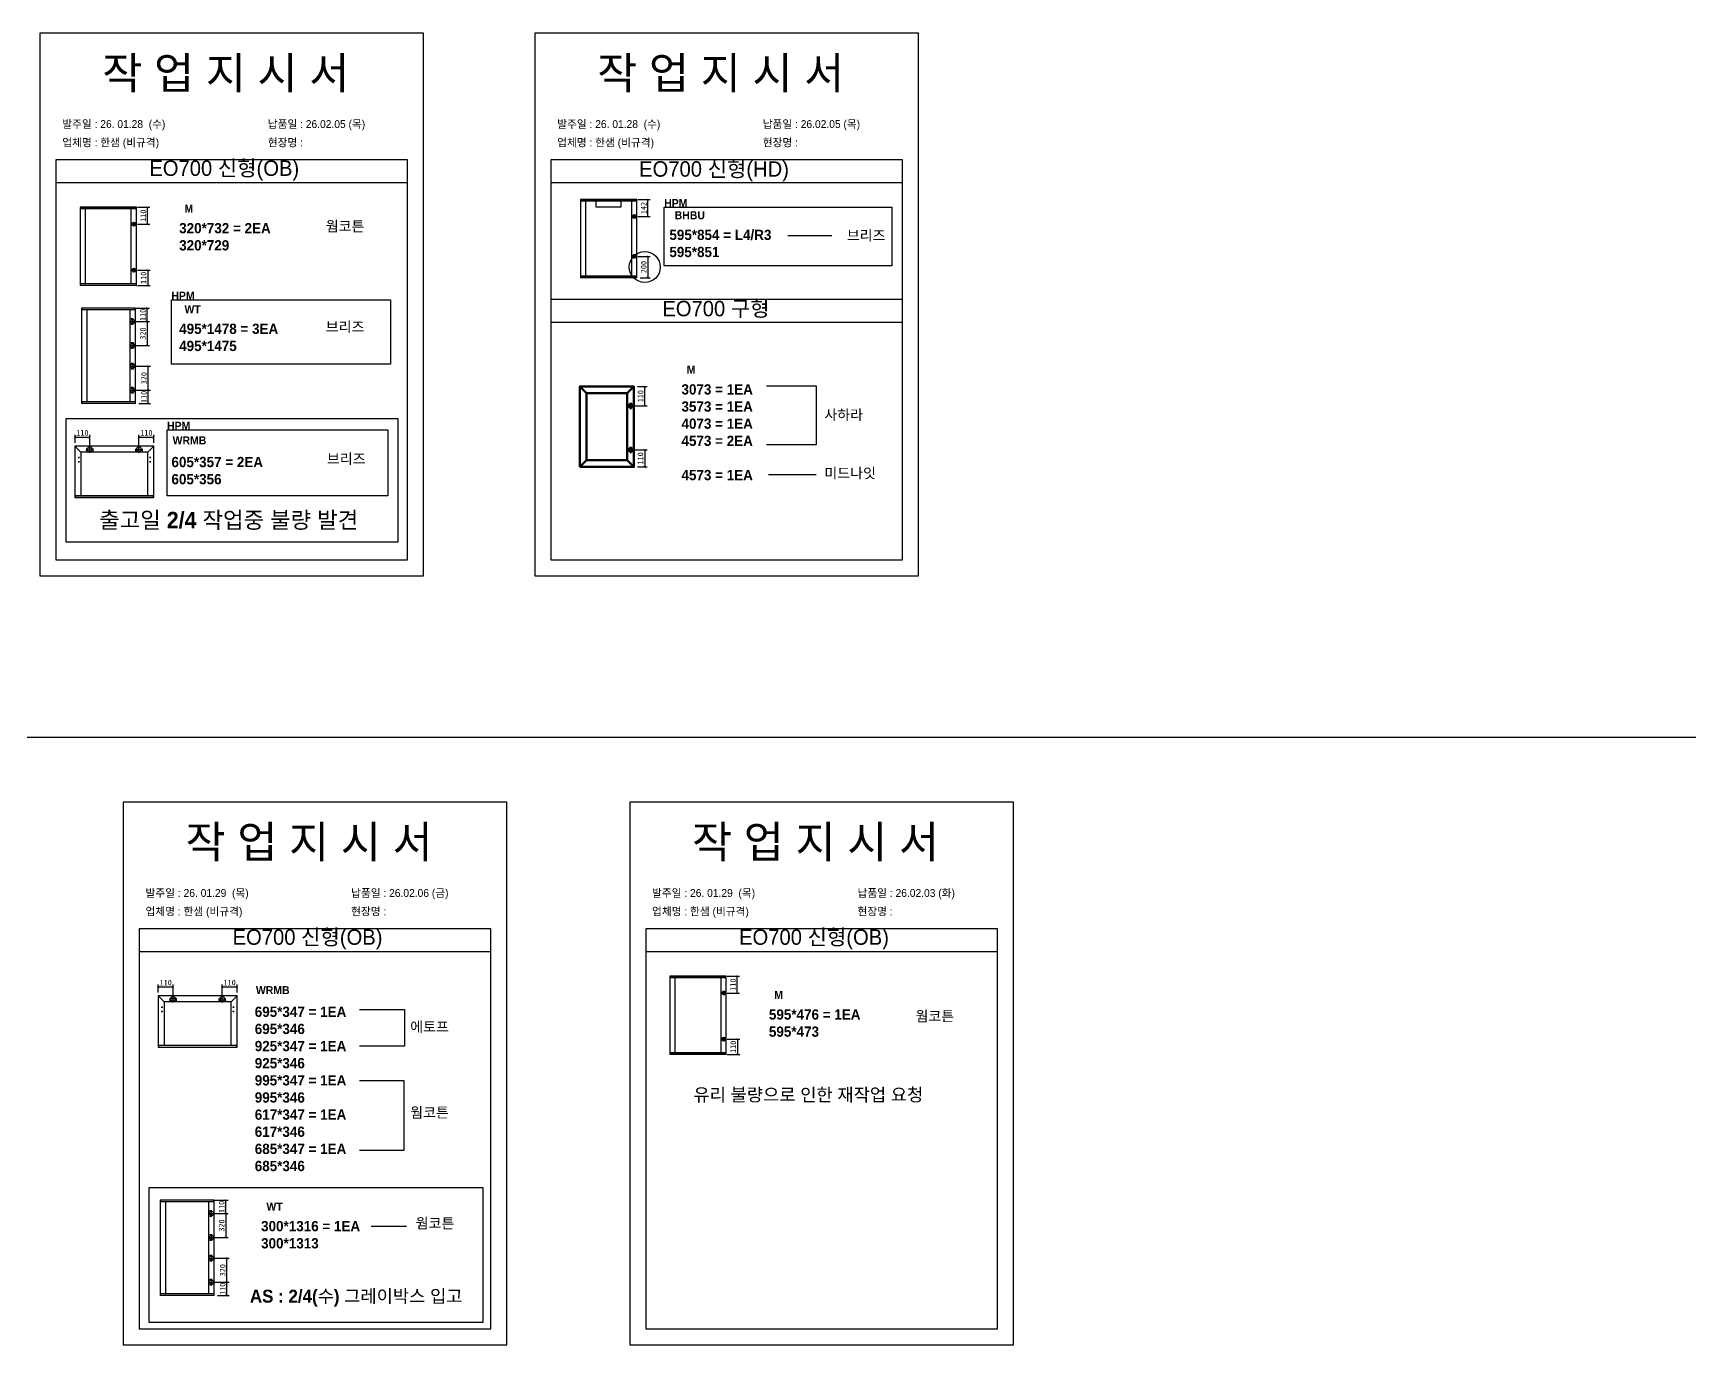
# Model space of a CAD drawing. Header units: millimetres. Extents: x -44117 to 256353, y -2095463 to 65325.
# Drawn here: x 112528 to 119783, y -670791 to -665049 of the extents above; entities that cross this region are included whole.
import ezdxf

# ---------------------------------------------------------------- set-up
doc = ezdxf.new("R2010")
doc.units = ezdxf.units.MM
doc.header["$LTSCALE"] = 10
doc.layers.add('Layer1', color=7, linetype='Continuous', lineweight=70)
doc.styles.add('MtX_Gulim', font='')
doc.styles.get('MtX_Gulim').set_extended_font_data('Gulim', bold=True)
doc.dimstyles.new('ISO-25', dxfattribs={"dimtxt": 2.5, "dimasz": 2.5, "dimexe": 1, "dimexo": 1, "dimtad": 1, "dimtxsty": 'Standard', "dimblk": 'ARCHTICK', "dimcen": 2.5, "dimadec": 0, "dimazin": 0, "dimtfac": 1, "dimtmove": 0, "dimatfit": 3, "dimfxl": 0, "dimarcsym": 0})

# ---------------------------------------------------------------- blocks, each defined once
blk = doc.blocks.new('_ArchTick')
at = {"color": 0, "linetype": 'ByBlock', "const_width": 0.15}
blk.add_lwpolyline([(-0.5, -0.5), (0.5, 0.5)], dxfattribs=at)
blk = doc.blocks.new('*D4671')
at = {"color": 0, "lineweight": -2}
for p, q in [((112984.6, -665811.5), (113039.2, -665811.5)), ((113029.2, -665885.1), (113029.2, -665811.5)), ((112984.6, -665885.1), (113039.2, -665885.1))]:
    blk.add_line(p, q, dxfattribs=at)
at = {"layer": 'Defpoints', "color": 0}
for p in [(112969.6, -665811.5), (113029.2, -665811.5), (112969.6, -665885.1)]:
    blk.add_point(p, dxfattribs=at)
at = {"color": 0, "lineweight": -2, "xscale": 10, "yscale": 10, "zscale": 10}
for p, rotation in [((113029.2, -665811.5), 90), ((113029.2, -665885.1), 270)]:
    blk.add_blockref('_ArchTick', p, dxfattribs=dict(at, rotation=rotation))
at = {"color": 0, "insert": (113010.4, -665848.3), "char_height": 25, "attachment_point": 5, "rotation": 90}
blk.add_mtext('110', dxfattribs=at)
blk = doc.blocks.new('*D4672')
at = {"color": 0, "lineweight": -2}
for p, q in [((112984.6, -666087), (113040.1, -666087)), ((113030.1, -666087), (113030.1, -666153.9)), ((112984.6, -666153.9), (113040.1, -666153.9))]:
    blk.add_line(p, q, dxfattribs=at)
at = {"layer": 'Defpoints', "color": 0}
for p in [(112969.6, -666087), (112969.6, -666153.9), (113030.1, -666153.9)]:
    blk.add_point(p, dxfattribs=at)
at = {"color": 0, "lineweight": -2, "xscale": 10, "yscale": 10, "zscale": 10}
for p, rotation in [((113030.1, -666087), 90), ((113030.1, -666153.9), 270)]:
    blk.add_blockref('_ArchTick', p, dxfattribs=dict(at, rotation=rotation))
at = {"color": 0, "insert": (113011.4, -666120.4), "char_height": 25, "attachment_point": 5, "rotation": 90}
blk.add_mtext('110', dxfattribs=at)
blk = doc.blocks.new('*D4673')
at = {"color": 0, "lineweight": -2}
for p, q in [((112979.7, -666253.6), (113037.6, -666253.6)), ((113027.6, -666311.5), (113027.6, -666253.6)), ((112979.7, -666311.5), (113037.6, -666311.5))]:
    blk.add_line(p, q, dxfattribs=at)
at = {"layer": 'Defpoints', "color": 0}
for p in [(112964.7, -666253.6), (113027.6, -666253.6), (112964.7, -666311.5)]:
    blk.add_point(p, dxfattribs=at)
at = {"color": 0, "lineweight": -2, "xscale": 10, "yscale": 10, "zscale": 10}
for p, rotation in [((113027.6, -666253.6), 90), ((113027.6, -666311.5), 270)]:
    blk.add_blockref('_ArchTick', p, dxfattribs=dict(at, rotation=rotation))
at = {"color": 0, "insert": (113008.9, -666282.6), "char_height": 25, "attachment_point": 5, "rotation": 90}
blk.add_mtext('110', dxfattribs=at)
blk = doc.blocks.new('*D4674')
at = {"color": 0, "lineweight": -2}
for p, q in [((112979.7, -666612.1), (113042.2, -666612.1)), ((113032.2, -666670.6), (113032.2, -666612.1)), ((112991.3, -666670.6), (113042.2, -666670.6))]:
    blk.add_line(p, q, dxfattribs=at)
at = {"layer": 'Defpoints', "color": 0}
for p in [(112964.7, -666612.1), (113032.2, -666612.1), (112976.3, -666670.6)]:
    blk.add_point(p, dxfattribs=at)
at = {"color": 0, "lineweight": -2, "xscale": 10, "yscale": 10, "zscale": 10}
for p, rotation in [((113032.2, -666612.1), 90), ((113032.2, -666670.6), 270)]:
    blk.add_blockref('_ArchTick', p, dxfattribs=dict(at, rotation=rotation))
at = {"color": 0, "insert": (113013.5, -666641.3), "char_height": 25, "attachment_point": 5, "rotation": 90}
blk.add_mtext('110', dxfattribs=at)
blk = doc.blocks.new('*D4675')
at = {"color": 0, "lineweight": -2}
for p, q in [((112979.7, -666506.9), (113042.2, -666506.9)), ((113032.2, -666612.1), (113032.2, -666506.9)), ((112979.7, -666612.1), (113042.2, -666612.1))]:
    blk.add_line(p, q, dxfattribs=at)
at = {"layer": 'Defpoints', "color": 0}
for p in [(112964.7, -666506.9), (113032.2, -666506.9), (112964.7, -666612.1)]:
    blk.add_point(p, dxfattribs=at)
at = {"color": 0, "lineweight": -2, "xscale": 10, "yscale": 10, "zscale": 10}
for p, rotation in [((113032.2, -666506.9), 90), ((113032.2, -666612.1), 270)]:
    blk.add_blockref('_ArchTick', p, dxfattribs=dict(at, rotation=rotation))
at = {"color": 0, "insert": (113013.5, -666559.5), "char_height": 25, "attachment_point": 5, "rotation": 90}
blk.add_mtext('320', dxfattribs=at)
blk = doc.blocks.new('*D4676')
at = {"color": 0, "lineweight": -2}
for p, q in [((112979.7, -666311.5), (113037.6, -666311.5)), ((113027.6, -666311.5), (113027.6, -666416.7)), ((112979.7, -666416.7), (113037.6, -666416.7))]:
    blk.add_line(p, q, dxfattribs=at)
at = {"layer": 'Defpoints', "color": 0}
for p in [(112964.7, -666311.5), (112964.7, -666416.7), (113027.6, -666416.7)]:
    blk.add_point(p, dxfattribs=at)
at = {"color": 0, "lineweight": -2, "xscale": 10, "yscale": 10, "zscale": 10}
for p, rotation in [((113027.6, -666311.5), 90), ((113027.6, -666416.7), 270)]:
    blk.add_blockref('_ArchTick', p, dxfattribs=dict(at, rotation=rotation))
at = {"color": 0, "insert": (113008.9, -666364.1), "char_height": 25, "attachment_point": 5, "rotation": 90}
blk.add_mtext('320', dxfattribs=at)
blk = doc.blocks.new('*D4677')
at = {"color": 0, "lineweight": -2}
for p, q in [((115175.7, -665777.8), (115230.4, -665777.8)), ((115220.4, -665851.4), (115220.4, -665777.8)), ((115175.7, -665851.4), (115230.4, -665851.4))]:
    blk.add_line(p, q, dxfattribs=at)
at = {"layer": 'Defpoints', "color": 0}
for p in [(115160.7, -665777.8), (115220.4, -665777.8), (115160.7, -665851.4)]:
    blk.add_point(p, dxfattribs=at)
at = {"color": 0, "lineweight": -2, "xscale": 10, "yscale": 10, "zscale": 10}
for p, rotation in [((115220.4, -665777.8), 90), ((115220.4, -665851.4), 270)]:
    blk.add_blockref('_ArchTick', p, dxfattribs=dict(at, rotation=rotation))
at = {"color": 0, "insert": (115201.6, -665814.6), "char_height": 25, "attachment_point": 5, "rotation": 90}
blk.add_mtext('142', dxfattribs=at)
blk = doc.blocks.new('*D4678')
at = {"color": 0, "lineweight": -2}
for p, q in [((115175.7, -666026.3), (115230.4, -666026.3)), ((115220.4, -666026.3), (115220.4, -666120.2)), ((115186.4, -666120.2), (115230.4, -666120.2))]:
    blk.add_line(p, q, dxfattribs=at)
at = {"layer": 'Defpoints', "color": 0}
for p in [(115160.7, -666026.3), (115171.4, -666120.2), (115220.4, -666120.2)]:
    blk.add_point(p, dxfattribs=at)
at = {"color": 0, "lineweight": -2, "xscale": 10, "yscale": 10, "zscale": 10}
for p, rotation in [((115220.4, -666026.3), 90), ((115220.4, -666120.2), 270)]:
    blk.add_blockref('_ArchTick', p, dxfattribs=dict(at, rotation=rotation))
at = {"color": 0, "insert": (115201.6, -666073.2), "char_height": 25, "attachment_point": 5, "rotation": 90}
blk.add_mtext('200', dxfattribs=at)
blk = doc.blocks.new('*D4679')
at = {"color": 0, "lineweight": -2}
for p, q in [((112711.7, -666842.3), (112711.7, -666807.7)), ((112711.7, -666817.7), (112776.2, -666817.7)), ((112776.2, -666855), (112776.2, -666807.7))]:
    blk.add_line(p, q, dxfattribs=at)
at = {"layer": 'Defpoints', "color": 0}
for p in [(112776.2, -666817.7), (112711.7, -666857.3), (112776.2, -666870)]:
    blk.add_point(p, dxfattribs=at)
at = {"color": 0, "lineweight": -2, "xscale": 10, "yscale": 10, "zscale": 10, "rotation": 180}
blk.add_blockref('_ArchTick', (112711.7, -666817.7), dxfattribs=at)
at = {"color": 0, "lineweight": -2, "xscale": 10, "yscale": 10, "zscale": 10}
blk.add_blockref('_ArchTick', (112776.2, -666817.7), dxfattribs=at)
at = {"color": 0, "insert": (112743.9, -666799), "char_height": 25, "attachment_point": 5}
blk.add_mtext('110', dxfattribs=at)
blk = doc.blocks.new('*D4680')
at = {"color": 0, "lineweight": -2}
for p, q in [((112991.7, -666855), (112991.7, -666807.7)), ((112991.7, -666817.7), (113056.2, -666817.7)), ((113056.2, -666842.3), (113056.2, -666807.7))]:
    blk.add_line(p, q, dxfattribs=at)
at = {"layer": 'Defpoints', "color": 0}
for p in [(113056.2, -666817.7), (112991.7, -666870), (113056.2, -666857.3)]:
    blk.add_point(p, dxfattribs=at)
at = {"color": 0, "lineweight": -2, "xscale": 10, "yscale": 10, "zscale": 10, "rotation": 180}
blk.add_blockref('_ArchTick', (112991.7, -666817.7), dxfattribs=at)
at = {"color": 0, "lineweight": -2, "xscale": 10, "yscale": 10, "zscale": 10}
blk.add_blockref('_ArchTick', (113056.2, -666817.7), dxfattribs=at)
at = {"color": 0, "insert": (113024, -666799), "char_height": 25, "attachment_point": 5}
blk.add_mtext('110', dxfattribs=at)
blk = doc.blocks.new('*D4681')
at = {"color": 0, "lineweight": -2}
for p, q in [((115174, -666596.2), (115216.8, -666596.2)), ((115206.8, -666680.4), (115206.8, -666596.2)), ((115160, -666680.4), (115216.8, -666680.4))]:
    blk.add_line(p, q, dxfattribs=at)
at = {"layer": 'Defpoints', "color": 0}
for p in [(115159, -666596.2), (115206.8, -666596.2), (115145, -666680.4)]:
    blk.add_point(p, dxfattribs=at)
at = {"color": 0, "lineweight": -2, "xscale": 10, "yscale": 10, "zscale": 10}
for p, rotation in [((115206.8, -666596.2), 90), ((115206.8, -666680.4), 270)]:
    blk.add_blockref('_ArchTick', p, dxfattribs=dict(at, rotation=rotation))
at = {"color": 0, "insert": (115188, -666638.3), "char_height": 25, "attachment_point": 5, "rotation": 90}
blk.add_mtext('110', dxfattribs=at)
blk = doc.blocks.new('*D4682')
at = {"color": 0, "lineweight": -2}
for p, q in [((115160, -666872.9), (115216.8, -666872.9)), ((115206.8, -666872.9), (115206.8, -666948.3)), ((115174, -666948.3), (115216.8, -666948.3))]:
    blk.add_line(p, q, dxfattribs=at)
at = {"layer": 'Defpoints', "color": 0}
for p in [(115145, -666872.9), (115159, -666948.3), (115206.8, -666948.3)]:
    blk.add_point(p, dxfattribs=at)
at = {"color": 0, "lineweight": -2, "xscale": 10, "yscale": 10, "zscale": 10}
for p, rotation in [((115206.8, -666872.9), 90), ((115206.8, -666948.3), 270)]:
    blk.add_blockref('_ArchTick', p, dxfattribs=dict(at, rotation=rotation))
at = {"color": 0, "insert": (115188, -666910.6), "char_height": 25, "attachment_point": 5, "rotation": 90}
blk.add_mtext('110', dxfattribs=at)
blk = doc.blocks.new('*D4685')
at = {"color": 0, "lineweight": -2}
for p, q in [((113076.4, -669248.7), (113076.4, -669214.2)), ((113076.4, -669224.2), (113140.9, -669224.2)), ((113140.9, -669261.5), (113140.9, -669214.2))]:
    blk.add_line(p, q, dxfattribs=at)
at = {"layer": 'Defpoints', "color": 0}
for p in [(113140.9, -669224.2), (113076.4, -669263.7), (113140.9, -669276.5)]:
    blk.add_point(p, dxfattribs=at)
at = {"color": 0, "lineweight": -2, "xscale": 10, "yscale": 10, "zscale": 10, "rotation": 180}
blk.add_blockref('_ArchTick', (113076.4, -669224.2), dxfattribs=at)
at = {"color": 0, "lineweight": -2, "xscale": 10, "yscale": 10, "zscale": 10}
blk.add_blockref('_ArchTick', (113140.9, -669224.2), dxfattribs=at)
at = {"color": 0, "insert": (113108.6, -669205.4), "char_height": 25, "attachment_point": 5}
blk.add_mtext('110', dxfattribs=at)
blk = doc.blocks.new('*D4686')
at = {"color": 0, "lineweight": -2}
for p, q in [((113356.5, -669261.5), (113356.5, -669214.2)), ((113356.5, -669224.2), (113421, -669224.2)), ((113421, -669248.7), (113421, -669214.2))]:
    blk.add_line(p, q, dxfattribs=at)
at = {"layer": 'Defpoints', "color": 0}
for p in [(113421, -669224.2), (113356.5, -669276.5), (113421, -669263.7)]:
    blk.add_point(p, dxfattribs=at)
at = {"color": 0, "lineweight": -2, "xscale": 10, "yscale": 10, "zscale": 10, "rotation": 180}
blk.add_blockref('_ArchTick', (113356.5, -669224.2), dxfattribs=at)
at = {"color": 0, "lineweight": -2, "xscale": 10, "yscale": 10, "zscale": 10}
blk.add_blockref('_ArchTick', (113421, -669224.2), dxfattribs=at)
at = {"color": 0, "insert": (113388.7, -669205.4), "char_height": 25, "attachment_point": 5}
blk.add_mtext('110', dxfattribs=at)
blk = doc.blocks.new('*D4687')
at = {"color": 0, "lineweight": -2}
for p, q in [((113324.4, -670158.2), (113382.4, -670158.2)), ((113372.4, -670216), (113372.4, -670158.2)), ((113324.4, -670216), (113382.4, -670216))]:
    blk.add_line(p, q, dxfattribs=at)
at = {"layer": 'Defpoints', "color": 0}
for p in [(113309.4, -670158.2), (113372.4, -670158.2), (113309.4, -670216)]:
    blk.add_point(p, dxfattribs=at)
at = {"color": 0, "lineweight": -2, "xscale": 10, "yscale": 10, "zscale": 10}
for p, rotation in [((113372.4, -670158.2), 90), ((113372.4, -670216), 270)]:
    blk.add_blockref('_ArchTick', p, dxfattribs=dict(at, rotation=rotation))
at = {"color": 0, "insert": (113353.6, -670187.1), "char_height": 25, "attachment_point": 5, "rotation": 90}
blk.add_mtext('110', dxfattribs=at)
blk = doc.blocks.new('*D4688')
at = {"color": 0, "lineweight": -2}
for p, q in [((113324.4, -670516.6), (113386.9, -670516.6)), ((113376.9, -670575.1), (113376.9, -670516.6)), ((113336.1, -670575.1), (113386.9, -670575.1))]:
    blk.add_line(p, q, dxfattribs=at)
at = {"layer": 'Defpoints', "color": 0}
for p in [(113309.4, -670516.6), (113376.9, -670516.6), (113321.1, -670575.1)]:
    blk.add_point(p, dxfattribs=at)
at = {"color": 0, "lineweight": -2, "xscale": 10, "yscale": 10, "zscale": 10}
for p, rotation in [((113376.9, -670516.6), 90), ((113376.9, -670575.1), 270)]:
    blk.add_blockref('_ArchTick', p, dxfattribs=dict(at, rotation=rotation))
at = {"color": 0, "insert": (113358.2, -670545.8), "char_height": 25, "attachment_point": 5, "rotation": 90}
blk.add_mtext('110', dxfattribs=at)
blk = doc.blocks.new('*D4689')
at = {"color": 0, "lineweight": -2}
for p, q in [((113324.4, -670411.4), (113386.9, -670411.4)), ((113376.9, -670516.6), (113376.9, -670411.4)), ((113324.4, -670516.6), (113386.9, -670516.6))]:
    blk.add_line(p, q, dxfattribs=at)
at = {"layer": 'Defpoints', "color": 0}
for p in [(113309.4, -670411.4), (113376.9, -670411.4), (113309.4, -670516.6)]:
    blk.add_point(p, dxfattribs=at)
at = {"color": 0, "lineweight": -2, "xscale": 10, "yscale": 10, "zscale": 10}
for p, rotation in [((113376.9, -670411.4), 90), ((113376.9, -670516.6), 270)]:
    blk.add_blockref('_ArchTick', p, dxfattribs=dict(at, rotation=rotation))
at = {"color": 0, "insert": (113358.2, -670464), "char_height": 25, "attachment_point": 5, "rotation": 90}
blk.add_mtext('320', dxfattribs=at)
blk = doc.blocks.new('*D4690')
at = {"color": 0, "lineweight": -2}
for p, q in [((113324.4, -670216), (113382.4, -670216)), ((113372.4, -670216), (113372.4, -670321.2)), ((113324.4, -670321.2), (113382.4, -670321.2))]:
    blk.add_line(p, q, dxfattribs=at)
at = {"layer": 'Defpoints', "color": 0}
for p in [(113309.4, -670216), (113309.4, -670321.2), (113372.4, -670321.2)]:
    blk.add_point(p, dxfattribs=at)
at = {"color": 0, "lineweight": -2, "xscale": 10, "yscale": 10, "zscale": 10}
for p, rotation in [((113372.4, -670216), 90), ((113372.4, -670321.2), 270)]:
    blk.add_blockref('_ArchTick', p, dxfattribs=dict(at, rotation=rotation))
at = {"color": 0, "insert": (113353.6, -670268.6), "char_height": 25, "attachment_point": 5, "rotation": 90}
blk.add_mtext('320', dxfattribs=at)
blk = doc.blocks.new('*D4691')
at = {"color": 0, "lineweight": -2}
for p, q in [((115567, -669177.3), (115621.6, -669177.3)), ((115611.6, -669250.9), (115611.6, -669177.3)), ((115567, -669250.9), (115621.6, -669250.9))]:
    blk.add_line(p, q, dxfattribs=at)
at = {"layer": 'Defpoints', "color": 0}
for p in [(115552, -669177.3), (115611.6, -669177.3), (115552, -669250.9)]:
    blk.add_point(p, dxfattribs=at)
at = {"color": 0, "lineweight": -2, "xscale": 10, "yscale": 10, "zscale": 10}
for p, rotation in [((115611.6, -669177.3), 90), ((115611.6, -669250.9), 270)]:
    blk.add_blockref('_ArchTick', p, dxfattribs=dict(at, rotation=rotation))
at = {"color": 0, "insert": (115592.9, -669214.1), "char_height": 25, "attachment_point": 5, "rotation": 90}
blk.add_mtext('110', dxfattribs=at)
blk = doc.blocks.new('*D4692')
at = {"color": 0, "lineweight": -2}
for p, q in [((115567, -669452.8), (115622.6, -669452.8)), ((115612.6, -669452.8), (115612.6, -669519.7)), ((115567, -669519.7), (115622.6, -669519.7))]:
    blk.add_line(p, q, dxfattribs=at)
at = {"layer": 'Defpoints', "color": 0}
for p in [(115552, -669452.8), (115552, -669519.7), (115612.6, -669519.7)]:
    blk.add_point(p, dxfattribs=at)
at = {"color": 0, "lineweight": -2, "xscale": 10, "yscale": 10, "zscale": 10}
for p, rotation in [((115612.6, -669452.8), 90), ((115612.6, -669519.7), 270)]:
    blk.add_blockref('_ArchTick', p, dxfattribs=dict(at, rotation=rotation))
at = {"color": 0, "insert": (115593.8, -669486.2), "char_height": 25, "attachment_point": 5, "rotation": 90}
blk.add_mtext('110', dxfattribs=at)

msp = doc.modelspace()

# ---------------------------------------------------------------- linework, layer by layer
for p, q in [((114168.15979, -665604.39805), (112628.15979, -665604.39805)), ((116335.41047, -665604.39805), (114795.41047, -665604.39805)), ((114168.15979, -665704.39805), (112628.15979, -665704.39805)), ((116335.41047, -665704.39805), (114795.41047, -665704.39805)), ((112733.7083, -665811.75121), (112733.7083, -666153.63809)), ((112980.20894, -665812.19394), (112733.7083, -665812.19394)), ((112980.20894, -665818.8841), (112733.7083, -665818.8841)), ((112979.96298, -665811.50525), (112733.95426, -665811.50525)), ((112755.5989, -665818.39218), (112755.5989, -666146.50521)), ((112958.07238, -666146.50521), (112958.07238, -665818.8841)), ((112978.97913, -665818.8841), (112978.97913, -665811.50525)), ((112980.20894, -666153.63809), (112980.20894, -665811.75121)), ((114924.88128, -665778.05077), (114924.88128, -666119.93765)), ((115171.38192, -665778.4935), (114924.88128, -665778.4935)), ((115171.38192, -665785.18366), (114924.88128, -665785.18366)), ((115171.13596, -665777.80481), (114925.12725, -665777.80481)), ((114946.77188, -665784.69174), (114946.77188, -666112.80477)), ((115149.24536, -666112.80477), (115149.24536, -665785.18366)), ((115170.15212, -665785.18366), (115170.15212, -665777.80481)), ((115171.38192, -666119.93765), (115171.38192, -665778.05077)), ((115833.32266, -665935.01564), (116025.46588, -665935.01564)), ((115171.38192, -666112.80477), (114924.88128, -666112.80477)), ((115171.38192, -666119.49493), (114924.88128, -666119.49493)), ((115171.13596, -666120.18362), (114925.12725, -666120.18362)), ((114926.11109, -666120.18362), (114926.11109, -666112.80477)), ((115170.15212, -666112.80477), (115170.15212, -666120.18362)), ((112980.20894, -666146.50521), (112733.7083, -666146.50521)), ((112980.20894, -666153.19537), (112733.7083, -666153.19537)), ((112979.96298, -666153.88406), (112733.95426, -666153.88406)), ((112734.93811, -666153.88406), (112734.93811, -666146.50521)), ((112978.97913, -666146.50521), (112978.97913, -666153.88406)), ((112739.42915, -666253.1641), (112739.42915, -666670.37197)), ((112976.42272, -666253.64342), (112739.42915, -666253.64342)), ((112976.42272, -666260.88637), (112739.42915, -666260.88637)), ((112976.15643, -666252.89782), (112739.69544, -666252.89782)), ((112740.76058, -666252.89782), (112740.76058, -666260.88637)), ((112763.12851, -666260.3538), (112763.12851, -666662.64971)), ((112952.45708, -666662.64971), (112952.45708, -666260.88637)), ((112975.0913, -666260.88637), (112975.0913, -666252.89782)), ((112976.42272, -666670.37197), (112976.42272, -666253.1641)), ((116335.41047, -666215.5181), (114795.41047, -666215.5181)), ((112950.18159, -666311.4805), (112979.23077, -666311.4805)), ((112962.04333, -666299.49768), (112957.78278, -666299.49768)), ((112962.04333, -666323.46332), (112957.78278, -666323.46332)), ((112959.91306, -666297.3674), (112959.91306, -666301.62796)), ((112959.91306, -666321.33304), (112959.91306, -666325.5936)), ((112964.70618, -666326.00509), (112964.70618, -666296.95591)), ((116335.41047, -666315.5181), (114795.41047, -666315.5181)), ((112950.18159, -666416.66305), (112979.23077, -666416.66305)), ((112962.04333, -666404.68022), (112957.78278, -666404.68022)), ((112959.91306, -666402.54994), (112959.91306, -666406.81049)), ((112964.70618, -666402.13845), (112964.70618, -666431.18763)), ((112962.04333, -666428.64586), (112957.78278, -666428.64586)), ((112959.91306, -666426.51558), (112959.91306, -666430.77614)), ((112964.70618, -666492.34845), (112964.70618, -666521.39763)), ((112950.18159, -666506.87304), (112979.23077, -666506.87304)), ((112962.04333, -666494.89021), (112957.78278, -666494.89021)), ((112962.04333, -666518.85585), (112957.78278, -666518.85585)), ((112959.91306, -666492.75993), (112959.91306, -666497.02049)), ((112959.91306, -666516.72557), (112959.91306, -666520.98613)), ((112950.18159, -666612.05557), (112979.23077, -666612.05557)), ((112962.04333, -666600.07274), (112957.78278, -666600.07274)), ((112962.04333, -666624.03838), (112957.78278, -666624.03838)), ((112959.91306, -666597.94246), (112959.91306, -666602.20302)), ((112959.91306, -666621.9081), (112959.91306, -666626.16866)), ((112964.70618, -666597.53098), (112964.70618, -666626.58016)), ((112976.42272, -666662.64971), (112739.42915, -666662.64971)), ((112976.42272, -666669.89266), (112739.42915, -666669.89266)), ((112976.15643, -666670.63826), (112739.69544, -666670.63826)), ((112740.76058, -666670.63826), (112740.76058, -666662.64971)), ((112975.0913, -666662.64971), (112975.0913, -666670.63826)), ((112776.1707, -666886.17102), (112776.1707, -666853.88419)), ((112991.72049, -666886.17102), (112991.72049, -666853.88419)), ((112711.35469, -666857.30117), (112711.35469, -667081.6415)), ((112737.69544, -666883.64192), (112711.44138, -666857.09189)), ((113056.24052, -666857.00521), (112711.65065, -666857.00521)), ((112724.67305, -666906.72708), (112730.59232, -666906.72708)), ((112724.67305, -666925.66874), (112730.59232, -666925.66874)), ((112727.63269, -666903.76744), (112727.63269, -666909.68671)), ((112727.63269, -666922.7091), (112727.63269, -666928.62837)), ((112737.69544, -666883.64192), (112737.69544, -667073.65049)), ((113030.19574, -666883.64192), (112737.69544, -666883.64192)), ((112792.31412, -666870.0276), (112760.02729, -666870.0276)), ((112765.22005, -666875.94687), (112760.48464, -666875.94687)), ((112762.85234, -666873.57916), (112762.85234, -666878.31458)), ((112791.85677, -666875.94687), (112787.12135, -666875.94687)), ((112789.48906, -666873.57916), (112789.48906, -666878.31458)), ((112975.57707, -666870.0276), (113007.8639, -666870.0276)), ((112980.76984, -666875.94687), (112976.03442, -666875.94687)), ((112978.40213, -666873.57916), (112978.40213, -666878.31458)), ((113007.40655, -666875.94687), (113002.67114, -666875.94687)), ((113005.03885, -666873.57916), (113005.03885, -666878.31458)), ((113030.19574, -666883.64192), (113056.4498, -666857.09189)), ((113030.19574, -667073.05856), (113030.19574, -666883.64192)), ((113043.21814, -666906.72708), (113037.29887, -666906.72708)), ((113043.21814, -666925.66874), (113037.29887, -666925.66874)), ((113040.2585, -666903.76744), (113040.2585, -666909.68671)), ((113040.2585, -666922.7091), (113040.2585, -666928.62837)), ((113056.53649, -667081.6415), (113056.53649, -666857.30117)), ((115747.61009, -666980.49221), (115956.81172, -666980.49221)), ((112711.35469, -667073.05856), (113056.53649, -667073.05856)), ((112711.35469, -667081.10877), (113056.24052, -667081.10877)), ((112711.65065, -667081.93746), (113056.24052, -667081.93746)), ((112712.83451, -667073.05856), (112712.83451, -667081.93746)), ((113055.05667, -667081.93746), (113055.05667, -667073.05856)), ((114532.88932, -668970.18382), (112992.88932, -668970.18382)), ((116750.61784, -668970.18382), (115210.61784, -668970.18382)), ((114532.88932, -669070.18382), (112992.88932, -669070.18382)), ((116750.61784, -669070.18382), (115210.61784, -669070.18382)), ((115316.16636, -669177.53698), (115316.16636, -669519.42387)), ((115562.667, -669177.97971), (115316.16636, -669177.97971)), ((115562.667, -669184.66987), (115316.16636, -669184.66987)), ((115562.42104, -669177.29102), (115316.41232, -669177.29102)), ((115338.05696, -669184.17795), (115338.05696, -669512.29098)), ((115540.53044, -669512.29098), (115540.53044, -669184.66987)), ((115561.43719, -669184.66987), (115561.43719, -669177.29102)), ((115562.667, -669519.42387), (115562.667, -669177.53698)), ((113076.08423, -669263.73857), (113076.08423, -669488.0789)), ((113102.42498, -669290.07932), (113076.17091, -669263.5293)), ((113420.97006, -669263.44261), (113076.38019, -669263.44261)), ((113089.40259, -669313.16448), (113095.32186, -669313.16448)), ((113092.36222, -669310.20484), (113092.36222, -669316.12411)), ((113102.42498, -669290.07932), (113102.42498, -669480.08789)), ((113394.92527, -669290.07932), (113102.42498, -669290.07932)), ((113157.04366, -669276.465), (113124.75682, -669276.465)), ((113129.94959, -669282.38427), (113125.21417, -669282.38427)), ((113127.58188, -669280.01657), (113127.58188, -669284.75198)), ((113140.90023, -669292.60842), (113140.90023, -669260.32159)), ((113156.5863, -669282.38427), (113151.85089, -669282.38427)), ((113154.21859, -669280.01657), (113154.21859, -669284.75198)), ((113340.3066, -669276.465), (113372.59344, -669276.465)), ((113345.49938, -669282.38427), (113340.76396, -669282.38427)), ((113343.13167, -669280.01657), (113343.13167, -669284.75198)), ((113356.45002, -669292.60842), (113356.45002, -669260.32159)), ((113372.13609, -669282.38427), (113367.40067, -669282.38427)), ((113369.76838, -669280.01657), (113369.76838, -669284.75198)), ((113394.92527, -669290.07932), (113421.17934, -669263.5293)), ((113394.92527, -669479.49596), (113394.92527, -669290.07932)), ((113407.94767, -669313.16448), (113402.0284, -669313.16448)), ((113404.98804, -669310.20484), (113404.98804, -669316.12411)), ((113421.26602, -669488.0789), (113421.26602, -669263.73857)), ((113089.40259, -669332.10614), (113095.32186, -669332.10614)), ((113092.36222, -669329.1465), (113092.36222, -669335.06577)), ((113407.94767, -669332.10614), (113402.0284, -669332.10614)), ((113404.98804, -669329.1465), (113404.98804, -669335.06577)), ((113076.08423, -669479.49596), (113421.26602, -669479.49596)), ((113076.08423, -669487.54617), (113420.97006, -669487.54617)), ((113076.38019, -669488.37486), (113420.97006, -669488.37486)), ((113077.56404, -669479.49596), (113077.56404, -669488.37486)), ((113419.78621, -669488.37486), (113419.78621, -669479.49596)), ((115562.667, -669512.29098), (115316.16636, -669512.29098)), ((115562.667, -669518.98114), (115316.16636, -669518.98114)), ((115562.42104, -669519.66984), (115316.41232, -669519.66984)), ((115317.39617, -669519.66984), (115317.39617, -669512.29098)), ((115561.43719, -669512.29098), (115561.43719, -669519.66984)), ((113084.16976, -670157.69407), (113084.16976, -670574.90194)), ((113321.16333, -670158.17339), (113084.16976, -670158.17339)), ((113321.16333, -670165.41633), (113084.16976, -670165.41633)), ((113320.89704, -670157.42779), (113084.43605, -670157.42779)), ((113085.50119, -670157.42779), (113085.50119, -670165.41633)), ((113107.86912, -670164.88376), (113107.86912, -670567.17968)), ((113297.19769, -670567.17968), (113297.19769, -670165.41633)), ((113319.8319, -670165.41633), (113319.8319, -670157.42779)), ((113321.16333, -670574.90194), (113321.16333, -670157.69407)), ((113294.9222, -670216.01047), (113323.97138, -670216.01047)), ((113306.78394, -670204.02765), (113302.52339, -670204.02765)), ((113306.78394, -670227.99329), (113302.52339, -670227.99329)), ((113304.65367, -670201.89737), (113304.65367, -670206.15792)), ((113304.65367, -670225.86301), (113304.65367, -670230.12357)), ((113309.44679, -670230.53506), (113309.44679, -670201.48588)), ((113294.9222, -670321.19301), (113323.97138, -670321.19301)), ((113306.78394, -670309.21018), (113302.52339, -670309.21018)), ((113306.78394, -670333.17583), (113302.52339, -670333.17583)), ((113304.65367, -670307.0799), (113304.65367, -670311.34046)), ((113304.65367, -670331.04555), (113304.65367, -670335.3061)), ((113309.44679, -670306.66842), (113309.44679, -670335.7176)), ((114163.74863, -670272.92609), (114008.88693, -670272.92609)), ((113306.78394, -670399.42018), (113302.52339, -670399.42018)), ((113304.65367, -670397.2899), (113304.65367, -670401.55046)), ((113309.44679, -670396.87842), (113309.44679, -670425.9276)), ((113294.9222, -670411.40301), (113323.97138, -670411.40301)), ((113306.78394, -670423.38582), (113302.52339, -670423.38582)), ((113304.65367, -670421.25554), (113304.65367, -670425.5161)), ((113294.9222, -670516.58554), (113323.97138, -670516.58554)), ((113306.78394, -670504.60271), (113302.52339, -670504.60271)), ((113306.78394, -670528.56835), (113302.52339, -670528.56835)), ((113304.65367, -670502.47243), (113304.65367, -670506.73298)), ((113304.65367, -670526.43807), (113304.65367, -670530.69863)), ((113309.44679, -670502.06095), (113309.44679, -670531.11013)), ((113321.16333, -670567.17968), (113084.16976, -670567.17968)), ((113321.16333, -670574.42263), (113084.16976, -670574.42263)), ((113320.89704, -670575.16823), (113084.43605, -670575.16823)), ((113085.50119, -670575.16823), (113085.50119, -670567.17968)), ((113319.8319, -670567.17968), (113319.8319, -670575.16823))]:
    msp.add_line(p, q)
at = {"color": 1}
msp.add_line((104015.69829, -668130.63), (196284.84516, -668130.63), dxfattribs=at)
msp.add_line((104015.69829, -668130.63), (196284.84516, -668130.63), dxfattribs=at)
for points in [[(112558.15979, -667425.22832), (114238.15979, -667425.22832), (114238.15979, -665049.22832), (112558.15979, -665049.22832)], [(114725.41047, -667425.22832), (116405.41047, -667425.22832), (116405.41047, -665049.22832), (114725.41047, -665049.22832)], [(115291.49516, -665811.30051), (116288.62443, -665811.30051), (116288.62443, -666067.42587), (115291.49516, -666067.42587)], [(113133.41172, -666216.77923), (114093.78407, -666216.77923), (114093.78407, -666498.32161), (113133.41172, -666498.32161)], [(113114.64223, -666786.12049), (114081.27107, -666786.12049), (114081.27107, -667073.91937), (113114.64223, -667073.91937)], [(112922.88932, -670791.0141), (114602.88932, -670791.0141), (114602.88932, -668415.0141), (112922.88932, -668415.0141)], [(115140.61784, -670791.0141), (116820.61784, -670791.0141), (116820.61784, -668415.0141), (115140.61784, -668415.0141)]]:
    msp.add_lwpolyline(points, close=True)
for points in [[(112628.15979, -665604.39805), (112628.15979, -667355.22832), (114168.15979, -667355.22832), (114168.15979, -665604.39805)], [(114795.41047, -665604.39805), (114795.41047, -667355.22832), (116335.41047, -667355.22832), (116335.41047, -665604.39805)], [(115101.62418, -665777.80481), (115101.62418, -665811.32323), (114993.55417, -665811.32323), (114993.55417, -665777.80481)], [(115739.78947, -666593.37144), (115956.81172, -666593.37144), (115956.81172, -666851.45195), (115739.78947, -666851.45195)], [(112992.88932, -668970.18382), (112992.88932, -670721.0141), (114532.88932, -670721.0141), (114532.88932, -668970.18382)], [(115210.61784, -668970.18382), (115210.61784, -670721.0141), (116750.61784, -670721.0141), (116750.61784, -668970.18382)], [(113957.15264, -669322.7233), (114153.70787, -669322.7233), (114153.70787, -669483.54122), (113957.15264, -669483.54122)], [(113957.15264, -669634.4321), (114151.72246, -669634.4321), (114151.72246, -669940.18469), (113957.15264, -669940.18469)]]:
    msp.add_lwpolyline(points)
for points in [[(112673.55916, -666736.06851), (114125.06655, -666736.06851), (114125.06655, -667277.25553), (112673.55916, -667277.25553)], [(113036.03779, -670102.18114), (114497.2969, -670102.18114), (114497.2969, -670693.83225), (113036.03779, -670693.83225)]]:
    msp.add_lwpolyline(points, close=True, dxfattribs=at)
msp.add_circle((115206.51506, -666073.23309), 67.64615, dxfattribs=at)
for centre, radius in [((112964.70618, -666311.4805), 9.31997), ((112959.91306, -666299.49768), 0.85211), ((112959.91306, -666323.46332), 0.85211), ((112964.70618, -666416.66305), 9.31997), ((112959.91306, -666404.68022), 0.85211), ((112959.91306, -666428.64586), 0.85211), ((112964.70618, -666506.87304), 9.31997), ((112959.91306, -666494.89021), 0.85211), ((112959.91306, -666518.85585), 0.85211), ((112964.70618, -666612.05557), 9.31997), ((112959.91306, -666600.07274), 0.85211), ((112959.91306, -666624.03838), 0.85211), ((112727.63269, -666906.72708), 0.88789), ((112727.63269, -666925.66874), 0.88789), ((112762.85234, -666875.94687), 0.94708), ((112776.1707, -666870.0276), 10.35872), ((112789.48906, -666875.94687), 0.94708), ((112978.40213, -666875.94687), 0.94708), ((112991.72049, -666870.0276), 10.35872), ((113005.03885, -666875.94687), 0.94708), ((113040.2585, -666906.72708), 0.88789), ((113040.2585, -666925.66874), 0.88789), ((113092.36222, -669313.16448), 0.88789), ((113127.58188, -669282.38427), 0.94708), ((113140.90023, -669276.465), 10.35872), ((113154.21859, -669282.38427), 0.94708), ((113343.13167, -669282.38427), 0.94708), ((113356.45002, -669276.465), 10.35872), ((113369.76838, -669282.38427), 0.94708), ((113404.98804, -669313.16448), 0.88789), ((113092.36222, -669332.10614), 0.88789), ((113404.98804, -669332.10614), 0.88789), ((113309.44679, -670216.01047), 9.31997), ((113304.65367, -670204.02765), 0.85211), ((113304.65367, -670227.99329), 0.85211), ((113309.44679, -670321.19301), 9.31997), ((113304.65367, -670309.21018), 0.85211), ((113304.65367, -670333.17583), 0.85211), ((113309.44679, -670411.40301), 9.31997), ((113304.65367, -670399.42018), 0.85211), ((113304.65367, -670423.38582), 0.85211), ((113309.44679, -670516.58554), 9.31997), ((113304.65367, -670504.60271), 0.85211), ((113304.65367, -670528.56835), 0.85211)]:
    msp.add_circle(centre, radius)
for centre, radius, start, end in [((112979.96298, -665811.75121), 0.24596, 0, 90), ((115171.13596, -665778.05077), 0.24596, 0, 90), ((114925.12725, -666119.93766), 0.24596, 180, 270), ((115171.13596, -666119.93766), 0.24596, 270, 0), ((112733.95426, -666153.6381), 0.24596, 180, 270), ((112979.96298, -666153.6381), 0.24596, 270, 0), ((112739.69544, -666253.1641), 0.26628, 90, 180), ((112976.15643, -666253.1641), 0.26628, 0, 90), ((112739.69544, -666670.37198), 0.26628, 180, 270), ((112976.15643, -666670.37198), 0.26628, 270, 0), ((112711.65065, -666857.30117), 0.29596, 90, 180), ((113056.24052, -666857.30117), 0.29596, 0, 90), ((112711.65065, -667081.6415), 0.29596, 180, 270), ((113056.24052, -667081.6415), 0.29596, 270, 0), ((115562.42104, -669177.53698), 0.24596, 0, 90), ((113076.38019, -669263.73857), 0.29596, 90, 180), ((113420.97006, -669263.73857), 0.29596, 0, 90), ((113076.38019, -669488.0789), 0.29596, 180, 270), ((113420.97006, -669488.0789), 0.29596, 270, 0), ((115316.41232, -669519.42387), 0.24596, 180, 270), ((115562.42104, -669519.42387), 0.24596, 270, 0), ((113084.43605, -670157.69407), 0.26628, 90, 180), ((113320.89704, -670157.69407), 0.26628, 0, 90), ((113084.43605, -670574.90194), 0.26628, 180, 270), ((113320.89704, -670574.90194), 0.26628, 270, 0)]:
    msp.add_arc(centre, radius, start, end)
at = {"layer": 'Layer1'}
for p, q in [((112969.57096, -665876.05653), (112969.57096, -665894.18693)), ((115160.74394, -665842.35608), (115160.74394, -665860.48649)), ((115160.74394, -666035.34775), (115160.74394, -666017.21735)), ((112969.57096, -666096.06489), (112969.57096, -666077.93448)), ((114951.48098, -666625.86791), (114921.83064, -666596.21757)), ((115129.38303, -666625.86791), (115159.03338, -666596.21757)), ((115132.64072, -666680.36247), (115157.28972, -666680.36247)), ((114921.83064, -666948.25446), (114951.48098, -666918.60412)), ((115159.03338, -666948.25446), (115129.38303, -666918.60412)), ((115129.38303, -666918.60412), (115159.03338, -666948.25446)), ((115132.64072, -666872.9313), (115157.28972, -666872.9313)), ((115552.02901, -669241.8423), (115552.02901, -669259.9727)), ((115552.02901, -669461.85066), (115552.02901, -669443.72026))]:
    msp.add_line(p, q, dxfattribs=at)
for points in [[(112978.63616, -665885.12173), (112960.50576, -665885.12173)], [(115169.80914, -665851.42128), (115151.67874, -665851.42128)], [(115169.80914, -666026.28255), (115151.67874, -666026.28255)], [(112978.63616, -666086.99969), (112960.50576, -666086.99969)], [(114921.83064, -666948.25446), (115159.03338, -666948.25446), (115159.03338, -666596.21757), (114921.83064, -666596.21757)], [(114951.48098, -666918.60412), (115129.38303, -666918.60412), (115129.38303, -666625.86791), (114951.48098, -666625.86791)], [(115144.96522, -666668.03797), (115144.96522, -666692.68696)], [(115144.96522, -666860.6068), (115144.96522, -666885.2558)], [(115561.09422, -669250.9075), (115542.96381, -669250.9075)], [(115561.09422, -669452.78546), (115542.96381, -669452.78546)]]:
    msp.add_lwpolyline(points, close=True, dxfattribs=at)
for centre, radius in [((112969.57096, -665885.12173), 6.04347), ((115160.74394, -665851.42128), 6.04347), ((115160.74394, -666026.28255), 6.04347), ((112969.57096, -666086.99969), 6.04347), ((115144.96522, -666680.36247), 8.21633), ((115144.96522, -666872.9313), 8.21633), ((115552.02901, -669250.9075), 6.04347), ((115552.02901, -669452.78546), 6.04347)]:
    msp.add_circle(centre, radius, dxfattribs=at)

# ---------------------------------------------------------------- texts
at = {"linetype": 'Continuous', "style": 'MtX_Gulim'}
for s, height, p in [('M', 35.04934, (113190.91196, -665834.71969)), ('HPM', 35.049344, (115291.49516, -665810.466)), ('BHBU', 35.049344, (115337.50183, -665863.94307)), ('HPM', 35.049344, (113133.41172, -666215.94472)), ('WT', 35.049344, (113190.91196, -666275.17711)), ('M', 35.04934, (115390.52041, -666540.41996)), ('HPM', 35.049344, (113114.64223, -666785.28598)), ('WRMB', 35.049344, (113138.94481, -666849.33213)), ('WRMB', 35.049344, (113503.67435, -669255.76954)), ('M', 35.04934, (115773.37002, -669276.74507)), ('WT', 35.049344, (113549.66033, -670203.15492))]:
    msp.add_text(s, height=height, dxfattribs=at).set_placement(p)
at = {"color": 1, "linetype": 'Continuous', "style": 'MtX_Gulim'}
for s, height, p in [('출고일 2/4 작업중 불량 발견', 71.6895323, (112817.41021, -667216.42914)), ('유리 불량으로 인한 재작업 요청', 56.6378667, (115419.62141, -669724.27219)), ('AS : 2/4(수) 그레이박스 입고 ', 56.6378667, (113477.52867, -670606.27339))]:
    msp.add_text(s, height=height, dxfattribs=at).set_placement(p)
at = {"attachment_point": 1}
for s, width, gutter_width, heights, insert, char_height in [('{\\fGulim|b0|i0|c129|p50;작 업 지 시 서}', 3307.3198183, 12.5, [-155.84554], (112830.96639, -665153.39084), 140), ('{\\fGulim|b0|i0|c129|p50;작 업 지 시 서}', 3307.3198183, 12.5, [-155.84554], (114998.21708, -665153.39084), 140), ('\\pt11;{\\fGulim|b0|i0|c129|p50;발주일 : 26. 01.28  (수)}', 3307.3198183, 12.5, [34.50412], (112655.75704, -665430.11126), 34.3), ('{\\fGulim|b0|i0|c129|p50;납품일 : 26.02.05 (목)}', 3307.3198183, 12.5, [35.09023], (113555.73502, -665430.11126), 34.3), ('\\pt11;{\\fGulim|b0|i0|c129|p50;발주일 : 26. 01.28  (수)}', 3307.3198183, 12.5, [34.50412], (114823.00772, -665430.11126), 34.3), ('{\\fGulim|b0|i0|c129|p50;납품일 : 26.02.05 (목)}', 3307.3198183, 12.5, [35.09023], (115722.98571, -665430.11126), 34.3), ('{\\fGulim|b0|i0|c129|p50;업체명 : 한샘 (비규격)}', 3307.3198183, 12.5, [36.11279], (112655.75704, -665510.76743), 34.3), ('{\\fGulim|b0|i0|c129|p50;현장명 : }', 3307.3198183, 12.5, [-38.2735], (113555.73502, -665510.76743), 34.3), ('{\\fGulim|b0|i0|c129|p50;업체명 : 한샘 (비규격)}', 3307.3198183, 12.5, [36.11279], (114823.00772, -665510.76743), 34.3), ('{\\fGulim|b0|i0|c129|p50;현장명 : }', 3307.3198183, 12.5, [-38.2735], (115722.98571, -665510.76743), 34.3), ('{\\fGulim|b0|i0|c129|p50;EO700 신형(OB)}', 1597.0710432, 6.03612, [-85.06834], (113036.99272, -665606.44523), 67.6045736), ('{\\fGulim|b0|i0|c129|p50;EO700 신형(HD)}', 1597.0710432, 6.03612, [-85.06834], (115181.75154, -665609.92676), 67.6045736), ('{\\f굴림|b1|i0|c129|p50;320*732 = 2EA\\P\\C1;320*729}', 13607.1496112, 175, [-121.25], (113167.6848, -665880.40673), 45), ('{\\f굴림|b1|i0|c129|p50;웜코튼}', 13607.1496112, 175, [-48.57143], (113809.68422, -665871.98953), 45), ('{\\f굴림|b1|i0|c129|p50;595*854 = L4/R3^J\\C1;595*851}', 13607.1496112, 175, [-125.41667], (115314.27467, -665909.63011), 45), ('{\\f굴림|b1|i0|c129|p50;브리즈}', 13607.1496112, 175, [-50], (116091.22561, -665912.17074), 45), ('{\\fGulim|b0|i0|c129|p50;EO700 구형}', 1597.0710432, 6.03612, [-75.43626], (115283.41962, -666221.04681), 67.6045736), ('{\\f굴림|b1|i0|c129|p50;495*1478 = 3EA\\P\\C1;495*1475}', 13607.1496112, 175, [-121.36905], (113167.6848, -666320.86414), 45), ('{\\f굴림|b1|i0|c129|p50;브리즈}', 13607.1496112, 175, [-50], (113809.68422, -666312.44694), 45), ('{\\f굴림|b1|i0|c129|p50;3073 = 1EA\\P3573 = 1EA\\P4073 = 1EA\\P4573 = 2EA\\P\\P4573 = 1EA}', 13607.1496112, 175, [-421.84524], (115367.29326, -666586.107), 45), ('{\\f굴림|b1|i0|c129|p50;사하라}', 13607.1496112, 175, [-50], (115992.94299, -666697.39858), 45), ('{\\f굴림|b1|i0|c129|p50;605*357 = 2EA\\P\\C1;605*356}', 13607.1496112, 175, [-121.19048], (113133.93961, -666904.07224), 45), ('{\\f굴림|b1|i0|c129|p50;브리즈}', 13607.1496112, 175, [-50], (113814.64653, -666890.35293), 45), ('{\\f굴림|b1|i0|c129|p50;미드나잇}', 13607.1496112, 175, [-50.17857], (115992.94299, -666952.66367), 45), ('{\\fGulim|b0|i0|c129|p50;작 업 지 시 서}', 3307.3198183, 12.5, [-155.84554], (113195.69593, -668519.17661), 140), ('{\\fGulim|b0|i0|c129|p50;작 업 지 시 서}', 3307.3198183, 12.5, [-155.84554], (115413.42445, -668519.17661), 140), ('\\pt11;{\\fGulim|b0|i0|c129|p50;발주일 : 26. 01.29  (목)}', 3307.3198183, 12.5, [34.50412], (113020.48657, -668795.89703), 34.3), ('{\\fGulim|b0|i0|c129|p50;납품일 : 26.02.06 (금)}', 3307.3198183, 12.5, [35.09023], (113920.46456, -668795.89703), 34.3), ('\\pt11;{\\fGulim|b0|i0|c129|p50;발주일 : 26. 01.29  (목)}', 3307.3198183, 12.5, [34.50412], (115238.21509, -668795.89703), 34.3), ('{\\fGulim|b0|i0|c129|p50;납품일 : 26.02.03 (화)}', 3307.3198183, 12.5, [35.09023], (116138.19308, -668795.89703), 34.3), ('{\\fGulim|b0|i0|c129|p50;업체명 : 한샘 (비규격)}', 3307.3198183, 12.5, [36.11279], (113020.48657, -668876.55321), 34.3), ('{\\fGulim|b0|i0|c129|p50;현장명 : }', 3307.3198183, 12.5, [-38.2735], (113920.46456, -668876.55321), 34.3), ('{\\fGulim|b0|i0|c129|p50;업체명 : 한샘 (비규격)}', 3307.3198183, 12.5, [36.11279], (115238.21509, -668876.55321), 34.3), ('{\\fGulim|b0|i0|c129|p50;현장명 : }', 3307.3198183, 12.5, [-38.2735], (116138.19308, -668876.55321), 34.3), ('{\\fGulim|b0|i0|c129|p50;EO700 신형(OB)}', 1597.0710432, 6.03612, [-85.06834], (113401.72225, -668972.231), 67.6045736), ('{\\fGulim|b0|i0|c129|p50;EO700 신형(OB)}', 1597.0710432, 6.03612, [-85.06834], (115619.45077, -668972.231), 67.6045736), ('{\\f굴림|b1|i0|c129|p50;695*347 = 1EA\\P\\C1;695*346\\P\\C256;925*347 = 1EA\\P\\C1;925*346\\P\\C256;995*347 = 1EA\\P\\C1;995*346\\P\\C256;617*347 = 1EA\\P\\C1;617*346\\P\\C256;685*347 = 1EA\\P\\C1;685*346}', 13607.1496112, 175, [-722.2619], (113498.66915, -669310.50965), 45), ('{\\f굴림|b1|i0|c129|p50;595*476 = 1EA\\P\\C1;595*473}', 13607.1496112, 175, [-121.36905], (115750.14286, -669322.43211), 45), ('{\\f굴림|b1|i0|c129|p50;에토프}', 13607.1496112, 175, [-50.05952], (114179.37606, -669376.20658), 45), ('{\\f굴림|b1|i0|c129|p50;웜코튼}', 13607.1496112, 175, [-48.57143], (116392.14228, -669329.89816), 45), ('{\\f굴림|b1|i0|c129|p50;웜코튼}', 13607.1496112, 175, [-48.57143], (114179.37606, -669751.44839), 45), ('{\\f굴림|b1|i0|c129|p50;300*1316 = 1EA\\P\\C1;300*1313}', 13607.1496112, 175, [-121.36905], (113526.43317, -670248.84196), 45), ('{\\f굴림|b1|i0|c129|p50;웜코튼}', 13607.1496112, 175, [-48.57143], (114203.45675, -670236.2671), 45)]:
    msp.add_mtext_dynamic_manual_height_columns(s, width=width, gutter_width=gutter_width, heights=heights, dxfattribs=dict(at, insert=insert, char_height=char_height))

# ---------------------------------------------------------------- dimensions: what is measured, and where the dimension line sits
for base, p1, p2, text, picture, middle in [((113029.18473, -665811.50525), (112969.57096, -665885.12173), (112969.57096, -665811.50525), '110', '*D4671', (113010.43473, -665848.31349)), ((115220.35771, -665777.80481), (115160.74394, -665851.42128), (115160.74394, -665777.80481), '142', '*D4677', (115201.60771, -665814.61304)), ((115220.35771, -666120.18362), (115160.74394, -666026.28255), (115171.38192, -666120.18362), '200', '*D4678', (115201.60771, -666073.23309)), ((113030.13821, -666153.88406), (112969.57096, -666086.99969), (112969.57096, -666153.88406), '110', '*D4672', (113011.38821, -666120.44188)), ((113027.63132, -666416.66305), (112964.70618, -666311.4805), (112964.70618, -666416.66305), '320', '*D4676', (113008.88132, -666364.07178)), ((113032.20278, -666506.87304), (112964.70618, -666612.05557), (112964.70618, -666506.87304), '320', '*D4675', (113013.45278, -666559.46431)), ((113032.20278, -666612.05557), (112976.34473, -666670.56027), (112964.70618, -666612.05557), '110', '*D4674', (113013.45278, -666641.30792)), ((115206.79285, -666596.21757), (115144.96522, -666680.36247), (115159.03338, -666596.21757), '110', '*D4681', (115188.04285, -666638.29002)), ((115206.79285, -666948.25446), (115144.96522, -666872.9313), (115159.03338, -666948.25446), '110', '*D4682', (115188.04285, -666910.59288)), ((115611.64279, -669177.29102), (115552.02901, -669250.9075), (115552.02901, -669177.29102), '110', '*D4691', (115592.89279, -669214.09926)), ((115612.59626, -669519.66984), (115552.02901, -669452.78546), (115552.02901, -669519.66984), '110', '*D4692', (115593.84626, -669486.22765)), ((113372.37193, -670321.19301), (113309.44679, -670216.01047), (113309.44679, -670321.19301), '320', '*D4690', (113353.62193, -670268.60174)), ((113376.94339, -670411.40301), (113309.44679, -670516.58554), (113309.44679, -670411.40301), '320', '*D4689', (113358.19339, -670463.99427)), ((113376.94339, -670516.58554), (113321.08534, -670575.09024), (113309.44679, -670516.58554), '110', '*D4688', (113358.19339, -670545.83789))]:
    dim = msp.add_linear_dim(base=base, p1=p1, p2=p2, angle=90, text=text, dimstyle='ISO-25', override={"dimscale": 10, "dimasz": 1, "dimexo": 1.5, "dimtxsty": 'Standard'})
    dim.commit()
    dim.dimension.update_dxf_attribs({"geometry": picture, "text_midpoint": middle})
for base, p1, p2, picture, middle in [((113027.63132, -666253.64342), (112964.70618, -666311.4805), (112964.70618, -666253.64342), '*D4673', (113027.63132, -666282.56196)), ((113372.37193, -670158.17339), (113309.44679, -670216.01047), (113309.44679, -670158.17339), '*D4687', (113372.37193, -670187.09193))]:
    dim = msp.add_linear_dim(base=base, p1=p1, p2=p2, angle=90, text='110', dimstyle='ISO-25', override={"dimscale": 10, "dimasz": 1, "dimexo": 1.5, "dimtxsty": 'Standard'})
    dim.commit()
    dim.dimension.update_dxf_attribs({"geometry": picture, "text_midpoint": middle, "dimtype": 160})
for base, p1, p2, picture, middle in [((112776.1707, -666817.72077), (112711.65065, -666857.30117), (112776.1707, -666870.0276), '*D4679', (112743.91068, -666798.97077)), ((113056.24052, -666817.72077), (112991.72048, -666870.0276), (113056.24052, -666857.30117), '*D4680', (113023.9805, -666798.97077)), ((113140.90024, -669224.15817), (113076.38019, -669263.73857), (113140.90024, -669276.465), '*D4685', (113108.64021, -669205.40817)), ((113420.97006, -669224.15817), (113356.45002, -669276.465), (113420.97006, -669263.73857), '*D4686', (113388.71004, -669205.40817))]:
    dim = msp.add_linear_dim(base=base, p1=p1, p2=p2, text='110', dimstyle='ISO-25', override={"dimscale": 10, "dimasz": 1, "dimexo": 1.5, "dimtxsty": 'Standard'})
    dim.commit()
    dim.dimension.update_dxf_attribs({"geometry": picture, "text_midpoint": middle})

doc.saveas('drawing.dxf')
